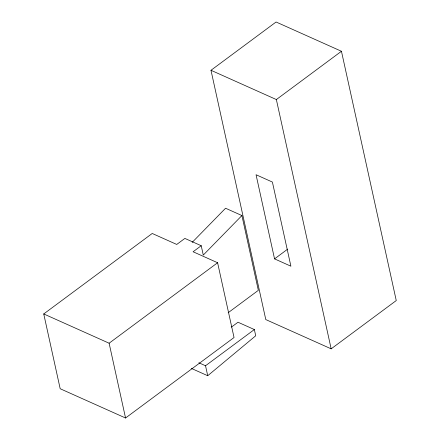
<?xml version="1.0" encoding="UTF-8"?>
<svg xmlns="http://www.w3.org/2000/svg" width="440" height="440" viewBox="0 0 440 440"><rect width="100%" height="100%" fill="white"/><g stroke="black" fill="none" stroke-linecap="round" stroke-linejoin="round"><path stroke-width="0.66" d="M192.181 242.391L225.561 208.236L241.907 215.551L258.346 290.334L228.179 312.714M241.907 215.551L203.28 255.079L201.223 245.729L184.877 238.414L176.743 244.448L152.229 233.47L43.742 313.945L60.181 388.735L125.554 418L234.042 337.524L217.602 262.74L193.089 251.763L201.223 245.729M191.378 368.412L207.724 375.727L255.723 335.775L254.353 329.543L238.007 322.229L231.424 327.113M210.986 70.285L276.078 22L341.451 51.266L396.259 300.553L331.166 348.838L265.793 319.572L210.986 70.285L276.359 99.556L331.166 348.838M276.359 99.556L341.451 51.266M43.742 313.945L109.115 343.216L217.602 262.74M274.549 258.874L290.895 266.195L272.399 182.061L256.053 174.74L274.549 258.874L287.716 249.112M198.875 362.775L205.53 365.756L254.353 329.543M205.53 365.756L207.724 375.727M109.115 343.216L125.554 418"/></g></svg>
